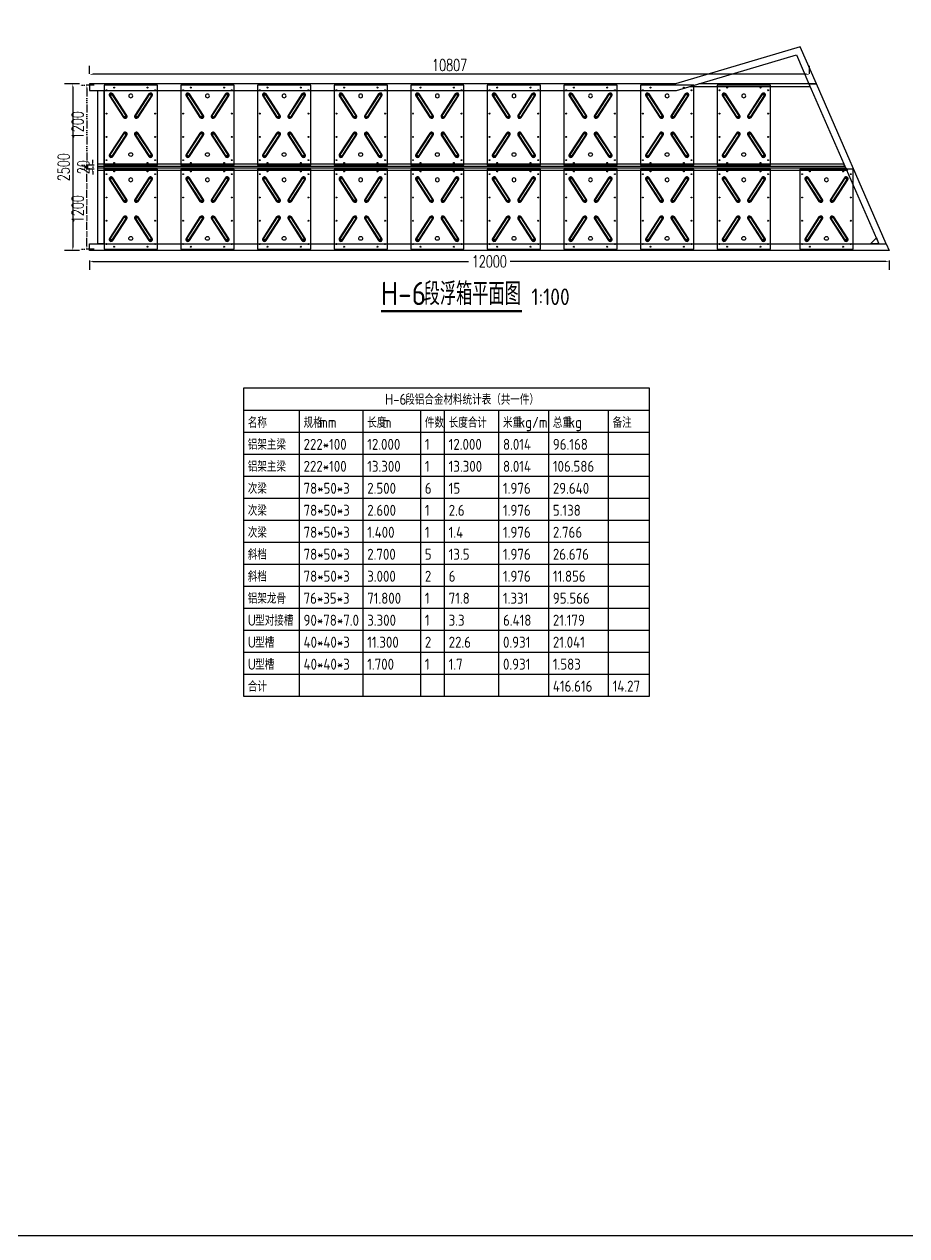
# Model space of a CAD drawing. Extents: x -89702 to 926017, y -610001 to -56924.
# Drawn here: x 137086 to 150332, y -610001 to -591804 of the extents above; entities that cross this region are included whole.
import ezdxf

# ---------------------------------------------------------------- set-up
doc = ezdxf.new("R2010")
doc.units = 0
doc.header["$LTSCALE"] = 10
doc.header["$MEASUREMENT"] = 0
doc.linetypes.add('ACAD_ISO14W100', pattern=[24, 12, -3, 0, -3, 0, -3, 0, -3])
for name, color, linetype in [('DIM_SYMB', 3, 'Continuous'), ('L-构造线', 6, 'Continuous'), ('PUB_DIM', 3, 'Continuous'), ('PUB_TAB', 7, 'Continuous'), ('PUB_TEXT', 7, 'Continuous'), ('W-FLOAT_BOWL浮筒', 253, 'Continuous'), ('W-STEEL_FRAME钢架', 3, 'Continuous'), ('浮箱U槽', 5, 'Continuous')]:
    doc.layers.add(name, color=color, linetype=linetype)
doc.styles.get("Standard").update_dxf_attribs({"font": 'gbenor.shx', "bigfont": 'gbcbig.shx'})
doc.styles.add('STANDARD_T3', font='simplex.shx', dxfattribs={"width": 0.7, "bigfont": 'gbcbig.shx'})
doc.dimstyles.new('W&&50', dxfattribs={"dimtxt": 175, "dimasz": 50, "dimexe": 125, "dimexo": 150, "dimgap": 50, "dimtad": 1, "dimdec": 0, "dimzin": 0, "dimdsep": 46, "dimtxsty": 'STANDARD_T3', "dimcen": 0.09, "dimclrd": 1, "dimclre": 1, "dimclrt": 7, "dimazin": 2, "dimtfac": 1, "dimtdec": 0, "dimtix": 1, "dimtmove": 2, "dimatfit": 3, "dimfxl": 0, "dimtolj": 1, "dimtzin": 0, "dimarcsym": 0})

# ---------------------------------------------------------------- blocks, each defined once
blk = doc.blocks.new('*D845')
at = {"layer": 'Defpoints', "color": 0, "transparency": 16777216}
for p in [(138067, -592555), (138067, -592701), (148874, -592701)]:
    blk.add_point(p, dxfattribs=at)
at = {"layer": 'W-STEEL_FRAME钢架', "color": 1, "lineweight": -2, "transparency": 16777216}
for p, q in [((138067, -592551), (138067, -592430)), ((148874, -592551), (148874, -592430)), ((148824, -592555), (138117, -592555))]:
    blk.add_line(p, q, dxfattribs=at)
at = {"layer": 'W-STEEL_FRAME钢架', "color": 1, "transparency": 16777216}
for points in [[(138117, -592547), (138117, -592564), (138067, -592555)], [(148824, -592547), (148824, -592564), (148874, -592555)]]:
    blk.add_solid(points, dxfattribs=at)
at = {"layer": 'W-STEEL_FRAME钢架', "color": 7, "transparency": 16777216, "insert": (143470, -592418), "char_height": 175, "attachment_point": 5, "style": 'STANDARD_T3'}
blk.add_mtext('\\A1;10807', dxfattribs=at)
blk = doc.blocks.new('*D886')
at = {"layer": 'Defpoints', "color": 0, "transparency": 16777216}
for p in [(138067, -595201), (150067, -595201), (150067, -595366)]:
    blk.add_point(p, dxfattribs=at)
at = {"layer": 'W-STEEL_FRAME钢架', "color": 1, "lineweight": -2, "transparency": 16777216}
for p, q in [((138067, -595351), (138067, -595491)), ((138117, -595366), (143754, -595366)), ((150017, -595366), (144379, -595366)), ((150067, -595351), (150067, -595491))]:
    blk.add_line(p, q, dxfattribs=at)
at = {"layer": 'W-STEEL_FRAME钢架', "color": 1, "transparency": 16777216}
for points in [[(138117, -595357), (138117, -595374), (138067, -595366)], [(150017, -595357), (150017, -595374), (150067, -595366)]]:
    blk.add_solid(points, dxfattribs=at)
at = {"layer": 'W-STEEL_FRAME钢架', "color": 7, "transparency": 16777216, "insert": (144067, -595366), "char_height": 175, "attachment_point": 5, "style": 'STANDARD_T3'}
blk.add_mtext('\\A1;12000', dxfattribs=at)
blk = doc.blocks.new('*D887')
at = {"layer": 'Defpoints', "color": 0, "transparency": 16777216}
for p in [(138067, -592701), (137815, -595201), (138067, -595201)]:
    blk.add_point(p, dxfattribs=at)
at = {"layer": 'W-STEEL_FRAME钢架', "color": 1, "lineweight": -2, "transparency": 16777216}
for p, q in [((137917, -592701), (137690, -592701)), ((137815, -592751), (137815, -595151)), ((137917, -595201), (137690, -595201))]:
    blk.add_line(p, q, dxfattribs=at)
at = {"layer": 'W-STEEL_FRAME钢架', "color": 1, "transparency": 16777216}
for points in [[(137806, -592751), (137823, -592751), (137815, -592701)], [(137806, -595151), (137823, -595151), (137815, -595201)]]:
    blk.add_solid(points, dxfattribs=at)
at = {"layer": 'W-STEEL_FRAME钢架', "color": 7, "transparency": 16777216, "insert": (137677, -593951), "char_height": 175, "attachment_point": 5, "rotation": 90, "style": 'STANDARD_T3'}
blk.add_mtext('\\A1;2500', dxfattribs=at)
blk = doc.blocks.new('fx1200')
for p, q in [((1200, 276), (0, 276)), ((0, 276), (0, -524)), ((121, 187), (116, 177)), ((128, 196), (121, 187)), ((126, 172), (129, 182)), ((139, 201), (128, 196)), ((129, 182), (136, 190)), ((131, 180), (137, 187)), ((136, 190), (145, 192)), ((137, 187), (145, 189)), ((153, 185), (137, 159)), ((150, 201), (139, 201)), ((145, 192), (155, 189)), ((145, 189), (153, 185)), ((159, 197), (150, 201)), ((159, 197), (153, 185)), ((153, 185), (477, -24)), ((478, -21), (155, 189)), ((483, -12), (159, 197)), ((1041, 197), (717, -12)), ((1045, 189), (722, -21)), ((723, -24), (1047, 185)), ((1052, 201), (1041, 197)), ((1047, 185), (1041, 197)), ((1045, 189), (1055, 192)), ((1047, 185), (1055, 189)), ((1047, 185), (1064, 159)), ((1063, 201), (1052, 201)), ((1055, 192), (1064, 190)), ((1055, 189), (1063, 187)), ((1072, 196), (1063, 201)), ((1063, 187), (1069, 180)), ((1064, 190), (1072, 182)), ((1080, 187), (1072, 196)), ((1072, 182), (1076, 172)), ((1084, 177), (1080, 187)), ((1200, -524), (1200, 276)), ((116, 177), (118, 165)), ((118, 165), (121, 155)), ((121, 155), (129, 147)), ((128, 162), (126, 172)), ((134, 155), (128, 162)), ((129, 172), (131, 180)), ((131, 164), (129, 172)), ((137, 159), (129, 147)), ((129, 147), (453, -63)), ((137, 159), (131, 164)), ((134, 155), (458, -56)), ((461, -53), (137, 159)), ((1064, 159), (741, -53)), ((742, -56), (1066, 155)), ((747, -63), (1071, 147)), ((1069, 164), (1064, 159)), ((1064, 159), (1071, 147)), ((1072, 162), (1066, 155)), ((1069, 180), (1071, 172)), ((1071, 172), (1069, 164)), ((1071, 147), (1079, 155)), ((1076, 172), (1072, 162)), ((1079, 155), (1084, 165)), ((1084, 165), (1084, 177)), ((132, -123), (134, -113)), ((134, -135), (132, -123)), ((134, -113), (140, -103)), ((140, -145), (134, -135)), ((140, -103), (150, -96)), ((150, -150), (140, -145)), ((150, -96), (161, -95)), ((161, -153), (150, -150)), ((161, -95), (171, -96)), ((171, -150), (161, -153)), ((171, -96), (180, -103)), ((180, -145), (171, -150)), ((180, -103), (187, -113)), ((187, -135), (180, -145)), ((187, -113), (188, -123)), ((188, -123), (187, -135)), ((461, -53), (453, -63)), ((453, -63), (464, -68)), ((464, -180), (453, -184)), ((467, -59), (458, -56)), ((461, -53), (477, -24)), ((469, -54), (461, -53)), ((464, -68), (475, -68)), ((475, -180), (464, -180)), ((478, -56), (467, -59)), ((475, -53), (469, -54)), ((482, -48), (475, -53)), ((475, -68), (485, -63)), ((485, -185), (475, -180)), ((483, -12), (477, -24)), ((477, -24), (482, -31)), ((478, -21), (485, -29)), ((485, -49), (478, -56)), ((482, -31), (485, -39)), ((485, -39), (482, -48)), ((491, -21), (483, -12)), ((485, -29), (488, -39)), ((488, -39), (485, -49)), ((485, -63), (493, -54)), ((496, -31), (491, -21)), ((493, -54), (496, -43)), ((496, -43), (496, -31)), ((709, -21), (704, -31)), ((704, -31), (704, -43)), ((704, -43), (707, -54)), ((707, -54), (715, -63)), ((717, -12), (709, -21)), ((712, -39), (715, -29)), ((715, -49), (712, -39)), ((715, -29), (722, -21)), ((723, -56), (715, -49)), ((715, -63), (725, -68)), ((725, -180), (715, -185)), ((717, -12), (723, -24)), ((717, -39), (718, -31)), ((718, -48), (717, -39)), ((718, -31), (723, -24)), ((725, -53), (718, -48)), ((741, -53), (723, -24)), ((733, -59), (723, -56)), ((733, -54), (725, -53)), ((725, -68), (736, -68)), ((736, -180), (725, -180)), ((741, -53), (733, -54)), ((742, -56), (733, -59)), ((736, -68), (747, -63)), ((747, -184), (736, -180)), ((741, -53), (747, -63)), ((1015, -113), (1012, -123)), ((1012, -123), (1015, -135)), ((1020, -103), (1015, -113)), ((1015, -135), (1020, -145)), ((1029, -96), (1020, -103)), ((1020, -145), (1029, -150)), ((1041, -95), (1029, -96)), ((1029, -150), (1041, -153)), ((1050, -96), (1041, -95)), ((1041, -153), (1050, -150)), ((1060, -103), (1050, -96)), ((1050, -150), (1060, -145)), ((1066, -113), (1060, -103)), ((1060, -145), (1066, -135)), ((1068, -123), (1066, -113)), ((1066, -135), (1068, -123)), ((453, -184), (129, -393)), ((458, -192), (134, -402)), ((137, -405), (461, -195)), ((477, -222), (153, -433)), ((155, -437), (478, -225)), ((159, -443), (483, -234)), ((453, -184), (461, -195)), ((458, -192), (467, -189)), ((461, -195), (469, -192)), ((461, -195), (477, -222)), ((467, -189), (478, -190)), ((469, -192), (475, -194)), ((475, -194), (482, -200)), ((482, -217), (477, -222)), ((477, -222), (483, -234)), ((478, -190), (485, -199)), ((485, -219), (478, -225)), ((482, -200), (485, -209)), ((485, -209), (482, -217)), ((483, -234), (491, -225)), ((493, -194), (485, -185)), ((485, -199), (488, -209)), ((488, -209), (485, -219)), ((491, -225), (496, -215)), ((496, -204), (493, -194)), ((496, -215), (496, -204)), ((707, -194), (704, -204)), ((704, -204), (704, -215)), ((704, -215), (709, -225)), ((715, -185), (707, -194)), ((709, -225), (717, -234)), ((712, -209), (715, -199)), ((715, -219), (712, -209)), ((715, -199), (723, -190)), ((722, -225), (715, -219)), ((717, -209), (718, -200)), ((718, -217), (717, -209)), ((723, -222), (717, -234)), ((717, -234), (1041, -443)), ((718, -200), (725, -194)), ((723, -222), (718, -217)), ((722, -225), (1045, -437)), ((723, -190), (733, -189)), ((741, -195), (723, -222)), ((1047, -433), (723, -222)), ((725, -194), (733, -192)), ((733, -189), (742, -192)), ((733, -192), (741, -195)), ((747, -184), (741, -195)), ((741, -195), (1064, -405)), ((1066, -402), (742, -192)), ((1071, -393), (747, -184)), ((0, -524), (1200, -524)), ((118, -412), (116, -423)), ((116, -423), (121, -435)), ((121, -402), (118, -412)), ((129, -393), (121, -402)), ((121, -435), (128, -443)), ((126, -420), (128, -410)), ((129, -430), (126, -420)), ((128, -410), (134, -402)), ((128, -443), (139, -448)), ((129, -393), (137, -405)), ((129, -420), (131, -412)), ((131, -428), (129, -420)), ((136, -437), (129, -430)), ((131, -412), (137, -405)), ((137, -433), (131, -428)), ((145, -438), (136, -437)), ((153, -433), (137, -405)), ((145, -435), (137, -433)), ((139, -448), (150, -448)), ((153, -433), (145, -435)), ((155, -437), (145, -438)), ((150, -448), (159, -443)), ((153, -433), (159, -443)), ((1041, -443), (1047, -433)), ((1041, -443), (1052, -448)), ((1055, -438), (1045, -437)), ((1047, -433), (1064, -405)), ((1055, -435), (1047, -433)), ((1052, -448), (1063, -448)), ((1063, -433), (1055, -435)), ((1064, -437), (1055, -438)), ((1069, -428), (1063, -433)), ((1063, -448), (1072, -443)), ((1071, -393), (1064, -405)), ((1064, -405), (1069, -412)), ((1072, -430), (1064, -437)), ((1066, -402), (1072, -410)), ((1069, -412), (1071, -420)), ((1071, -420), (1069, -428)), ((1079, -402), (1071, -393)), ((1072, -410), (1076, -420)), ((1076, -420), (1072, -430)), ((1072, -443), (1080, -435)), ((1084, -412), (1079, -402)), ((1080, -435), (1084, -423)), ((1084, -423), (1084, -412))]:
    blk.add_line(p, q)
for centre in [(75, 241), (425, 241), (775, 241), (1125, 241), (35, 126), (1165, 126), (35, -374), (75, -489), (425, -489), (775, -489), (1125, -489), (1165, -374)]:
    blk.add_circle(centre, 7)
blk = doc.blocks.new('*U815')
at = {"layer": 'W-FLOAT_BOWL浮筒', "rotation": 90.00000000101699}
for p in [(-124, 30), (-124, -1230)]:
    blk.add_blockref('fx1200', p, dxfattribs=at)
blk = doc.blocks.new('*U816')
at = {"layer": 'W-FLOAT_BOWL浮筒', "color": 0, "linetype": 'ByBlock', "lineweight": -2, "transparency": 16777216}
for p in [(0, 0), (1150, 0), (2300, 0), (3450, 0), (4600, 0), (5750, 0), (6900, 0), (8050, 0), (9200, 0)]:
    blk.add_blockref('*U815', p, dxfattribs=at)
blk = doc.blocks.new('*D890')
at = {"layer": 'Defpoints', "color": 0, "linetype": 'ACAD_ISO14W100', "transparency": 16777216}
for p in [(138026, -593981), (138286, -593981), (138286, -595181)]:
    blk.add_point(p, dxfattribs=at)
at = {"layer": 'PUB_DIM', "color": 1, "linetype": 'ACAD_ISO14W100', "lineweight": -2, "transparency": 16777216}
for p, q in [((138136, -593981), (137901, -593981)), ((138026, -595131), (138026, -594031)), ((138136, -595181), (137901, -595181))]:
    blk.add_line(p, q, dxfattribs=at)
at = {"layer": 'PUB_DIM', "color": 1, "linetype": 'ACAD_ISO14W100', "transparency": 16777216}
for points in [[(138017, -594031), (138034, -594031), (138026, -593981)], [(138017, -595131), (138034, -595131), (138026, -595181)]]:
    blk.add_solid(points, dxfattribs=at)
at = {"layer": 'PUB_DIM', "color": 7, "linetype": 'ACAD_ISO14W100', "transparency": 16777216, "insert": (137888, -594581), "char_height": 175, "attachment_point": 5, "rotation": 90, "style": 'STANDARD_T3'}
blk.add_mtext('\\A1;1200', dxfattribs=at)
blk = doc.blocks.new('*D891')
at = {"layer": 'Defpoints', "color": 0, "linetype": 'ACAD_ISO14W100', "transparency": 16777216}
for p in [(138286, -592721), (138026, -593921), (138286, -593921)]:
    blk.add_point(p, dxfattribs=at)
at = {"layer": 'PUB_DIM', "color": 1, "linetype": 'ACAD_ISO14W100', "lineweight": -2, "transparency": 16777216}
for p, q in [((138136, -592721), (137901, -592721)), ((138026, -592771), (138026, -593871)), ((138136, -593921), (137901, -593921))]:
    blk.add_line(p, q, dxfattribs=at)
at = {"layer": 'PUB_DIM', "color": 1, "linetype": 'ACAD_ISO14W100', "transparency": 16777216}
for points in [[(138017, -592771), (138034, -592771), (138026, -592721)], [(138017, -593871), (138034, -593871), (138026, -593921)]]:
    blk.add_solid(points, dxfattribs=at)
at = {"layer": 'PUB_DIM', "color": 7, "linetype": 'ACAD_ISO14W100', "transparency": 16777216, "insert": (137888, -593321), "char_height": 175, "attachment_point": 5, "rotation": 90, "style": 'STANDARD_T3'}
blk.add_mtext('\\A1;1200', dxfattribs=at)
blk = doc.blocks.new('*D998')
at = {"layer": 'Defpoints', "color": 0, "transparency": 16777216}
for p in [(138193, -593941), (138113, -593961), (138193, -593961)]:
    blk.add_point(p, dxfattribs=at)
at = {"layer": 'L-构造线', "color": 1, "lineweight": -2, "transparency": 16777216}
for p, q in [((138043, -593941), (137988, -593941)), ((138113, -593891), (138113, -593841)), ((138113, -593941), (138113, -593961)), ((138043, -593961), (137988, -593961)), ((138113, -594011), (138113, -594061))]:
    blk.add_line(p, q, dxfattribs=at)
at = {"layer": 'L-构造线', "color": 1, "transparency": 16777216}
for points in [[(138104, -593891), (138121, -593891), (138113, -593941)], [(138104, -594011), (138121, -594011), (138113, -593961)]]:
    blk.add_solid(points, dxfattribs=at)
at = {"layer": 'L-构造线', "color": 7, "transparency": 16777216, "insert": (137975, -593951), "char_height": 175, "attachment_point": 5, "rotation": 90, "style": 'STANDARD_T3'}
blk.add_mtext('\\A1;20', dxfattribs=at)

msp = doc.modelspace()

# ---------------------------------------------------------------- linework, layer by layer
at = {"color": 3}
for points in [[(138066.8, -592800.8), (146877.5, -592800.8), (148674.7, -592263.6), (148863.8, -592700.8), (148974.8, -592700.8)], [(146862.9, -592700.8), (138066.8, -592700.8), (138066.8, -592800.8)], [(148874, -592700.8), (148874, -592700.8), (148863.8, -592700.8)]]:
    msp.add_lwpolyline(points, dxfattribs=at)
at = {"color": 6}
msp.add_lwpolyline([(138192.8, -592800.8), (138282.8, -592800.8), (138282.8, -595100.8), (138192.8, -595100.8)], close=True, dxfattribs=at)
at = {"color": 1}
msp.add_lwpolyline([(149789.1, -595100.1), (149877.1, -595012.1), (149909.4, -595090.1), (149899.4, -595100.1)], close=True, dxfattribs=at)
at = {"color": 3}
msp.add_lwpolyline([(138066.8, -595100.8), (150023, -595100.5), (150066.8, -595200.8), (138066.8, -595200.8)], close=True, dxfattribs=at)
at = {"layer": 'DIM_SYMB', "color": 0, "const_width": 35}
msp.add_lwpolyline([(142439.7, -596111.2), (144558.8, -596111.2)], dxfattribs=at)
at = {"layer": 'L-构造线'}
msp.add_lwpolyline([(111175.6, -490906.1), (163556.4, -490906.1), (163556.4, -610000.5), (111175.6, -610000.5)], close=True, dxfattribs=at)
at = {"layer": 'PUB_TAB'}
msp.add_lwpolyline([(140375.6, -601894.5), (146469, -601894.5), (146469, -597271.5), (140375.6, -597271.5)], close=True, dxfattribs=at)
for points in [[(140375.6, -597601.7), (146469, -597601.7)], [(141212.1, -597601.7), (141212.1, -601894.5)], [(142167.4, -597601.7), (142167.4, -601894.5)], [(143032.4, -597601.7), (143032.4, -601894.5)], [(143390.3, -597601.7), (143390.3, -601894.5)], [(144205.8, -597601.7), (144205.8, -601894.5)], [(144953.9, -597601.7), (144953.9, -601894.5)], [(145851.1, -597601.7), (145851.1, -601894.5)], [(140375.6, -597931.9), (146469, -597931.9)], [(140375.6, -598262.1), (146469, -598262.1)], [(140375.6, -598592.3), (146469, -598592.3)], [(140375.6, -598922.6), (146469, -598922.6)], [(140375.6, -599252.8), (146469, -599252.8)], [(140375.6, -599583), (146469, -599583)], [(140375.6, -599913.2), (146469, -599913.2)], [(140375.6, -600243.4), (146469, -600243.4)], [(140375.6, -600573.6), (146469, -600573.6)], [(140375.6, -600903.8), (146469, -600903.8)], [(140375.6, -601234), (146469, -601234)], [(140375.6, -601564.3), (146469, -601564.3)]]:
    msp.add_lwpolyline(points, dxfattribs=at)
at = {"layer": 'W-STEEL_FRAME钢架'}
msp.add_lwpolyline([(148974.8, -592700.8), (148730.9, -592142.4), (146862.9, -592700.8)], dxfattribs=at)
at = {"layer": 'W-STEEL_FRAME钢架', "color": 6}
msp.add_lwpolyline([(149913.9, -595100.5), (150023, -595100.5), (148974.8, -592700.8), (148863.8, -592700.8)], close=True, dxfattribs=at)
at = {"layer": '浮箱U槽', "linetype": 'ByBlock'}
msp.add_lwpolyline([(147078.2, -592740.8), (148881.3, -592740.8), (148863.8, -592700.8), (147212, -592700.8)], dxfattribs=at)
for points in [[(149397.7, -593940.8), (138192.8, -593940.8), (138192.8, -593900.8), (149380.2, -593900.8)], [(149441.4, -594000.8), (138192.8, -594000.8), (138192.8, -593960.8), (149423.9, -593960.8)]]:
    msp.add_lwpolyline(points, close=True, dxfattribs=at)

# ---------------------------------------------------------------- block references
at = {"layer": 'W-FLOAT_BOWL浮筒', "color": 4, "linetype": 'ACAD_ISO14W100'}
msp.add_blockref('*U816', (138685.8, -593950.8), dxfattribs=at)
at = {"layer": 'W-FLOAT_BOWL浮筒', "rotation": 90.00000000101699}
msp.add_blockref('fx1200', (149002.4, -595180.8), dxfattribs=at)

# ---------------------------------------------------------------- texts
at = {"layer": 'PUB_TAB'}
for s, height, p in [('H-6', 165.11, (142501.9, -597519.2)), ('段铝合金材料统计表（共一件）', 159.251, (142804.6, -597519.2)), ('名称', 159.25, (140441.6, -597865.9)), ('规格', 159.25, (141278.1, -597865.9)), ('mm', 165.11, (141510, -597865.9)), ('长度', 159.25, (142233.5, -597865.9)), ('m', 165.1, (142465.3, -597865.9)), ('件数', 159.25, (143098.5, -597865.9)), ('长度合计', 159.25, (143456.3, -597865.9)), ('米重', 159.25, (144271.9, -597865.9)), ('kg/m', 165.11, (144503.7, -597865.9)), ('总重', 159.25, (145019.9, -597865.9)), ('kg', 165.11, (145251.7, -597865.9)), ('备注', 159.25, (145917.1, -597865.9)), ('铝架主梁', 159.25, (140441.6, -598196.1)), ('222*100', 165.11, (141278.1, -598196.1)), ('12.000', 165.11, (142233.5, -598196.1)), ('1', 165.1, (143098.5, -598196.1)), ('12.000', 165.11, (143456.3, -598196.1)), ('8.014', 165.11, (144271.9, -598196.1)), ('96.168', 165.11, (145019.9, -598196.1)), ('铝架主梁', 159.25, (140441.6, -598526.3)), ('222*100', 165.11, (141278.1, -598526.3)), ('13.300', 165.11, (142233.5, -598526.3)), ('1', 165.1, (143098.5, -598526.3)), ('13.300', 165.11, (143456.3, -598526.3)), ('8.014', 165.11, (144271.9, -598526.3)), ('106.586', 165.11, (145019.9, -598526.3)), ('次梁', 159.25, (140441.6, -598856.5)), ('78*50*3', 165.11, (141278.1, -598856.5)), ('2.500', 165.11, (142233.5, -598856.5)), ('6', 165.1, (143098.5, -598856.5)), ('15', 165.11, (143456.3, -598856.5)), ('1.976', 165.11, (144271.9, -598856.5)), ('29.640', 165.11, (145019.9, -598856.5)), ('次梁', 159.25, (140441.6, -599186.7)), ('78*50*3', 165.11, (141278.1, -599186.7)), ('2.600', 165.11, (142233.5, -599186.7)), ('1', 165.1, (143098.5, -599186.7)), ('2.6', 165.11, (143456.3, -599186.7)), ('1.976', 165.11, (144271.9, -599186.7)), ('5.138', 165.11, (145019.9, -599186.7)), ('次梁', 159.25, (140441.6, -599516.9)), ('78*50*3', 165.11, (141278.1, -599516.9)), ('1.400', 165.11, (142233.5, -599516.9)), ('1', 165.1, (143098.5, -599516.9)), ('1.4', 165.11, (143456.3, -599516.9)), ('1.976', 165.11, (144271.9, -599516.9)), ('2.766', 165.11, (145019.9, -599516.9)), ('斜档', 159.25, (140441.6, -599847.2)), ('78*50*3', 165.11, (141278.1, -599847.2)), ('2.700', 165.11, (142233.5, -599847.2)), ('5', 165.1, (143098.5, -599847.2)), ('13.5', 165.11, (143456.3, -599847.2)), ('1.976', 165.11, (144271.9, -599847.2)), ('26.676', 165.11, (145019.9, -599847.2)), ('斜档', 159.25, (140441.6, -600177.4)), ('78*50*3', 165.11, (141278.1, -600177.4)), ('3.000', 165.11, (142233.5, -600177.4)), ('2', 165.1, (143098.5, -600177.4)), ('6', 165.1, (143456.3, -600177.4)), ('1.976', 165.11, (144271.9, -600177.4)), ('11.856', 165.11, (145019.9, -600177.4)), ('铝架龙骨', 159.25, (140441.6, -600507.6)), ('76*35*3', 165.11, (141278.1, -600507.6)), ('71.800', 165.11, (142233.5, -600507.6)), ('1', 165.1, (143098.5, -600507.6)), ('71.8', 165.11, (143456.3, -600507.6)), ('1.331', 165.11, (144271.9, -600507.6)), ('95.566', 165.11, (145019.9, -600507.6)), ('U', 165.1, (140441.6, -600837.8)), ('型对接槽', 159.25, (140551.7, -600837.8)), ('90*78*7.0', 165.11, (141278.1, -600837.8)), ('3.300', 165.11, (142233.5, -600837.8)), ('1', 165.1, (143098.5, -600837.8)), ('3.3', 165.11, (143456.3, -600837.8)), ('6.418', 165.11, (144271.9, -600837.8)), ('21.179', 165.11, (145019.9, -600837.8)), ('U', 165.1, (140441.6, -601168)), ('型槽', 159.25, (140551.7, -601168)), ('40*40*3', 165.11, (141278.1, -601168)), ('11.300', 165.11, (142233.5, -601168)), ('2', 165.1, (143098.5, -601168)), ('22.6', 165.11, (143456.3, -601168)), ('0.931', 165.11, (144271.9, -601168)), ('21.041', 165.11, (145019.9, -601168)), ('U', 165.1, (140441.6, -601498.2)), ('型槽', 159.25, (140551.7, -601498.2)), ('40*40*3', 165.11, (141278.1, -601498.2)), ('1.700', 165.11, (142233.5, -601498.2)), ('1', 165.1, (143098.5, -601498.2)), ('1.7', 165.11, (143456.3, -601498.2)), ('0.931', 165.11, (144271.9, -601498.2)), ('1.583', 165.11, (145019.9, -601498.2)), ('合计', 159.25, (140441.6, -601828.4)), ('416.616', 165.11, (145019.9, -601828.4)), ('14.27', 165.11, (145917.1, -601828.4))]:
    msp.add_text(s, height=height, dxfattribs=at).set_placement(p)
at = {"layer": 'PUB_TEXT', "color": 7}
for s, height, p in [('H-6', 350, (142439.7, -596022.5)), ('段浮箱平面图', 337.59, (143081.4, -596022.5)), ('1:100', 250, (144698.8, -596022.5))]:
    msp.add_text(s, height=height, dxfattribs=at).set_placement(p)

# ---------------------------------------------------------------- dimensions: what is measured, and where the dimension line sits
at = {"layer": 'L-构造线'}
dim = msp.add_linear_dim(base=(138112.7, -593960.8), p1=(138192.8, -593940.8), p2=(138192.8, -593960.8), angle=90, dimstyle='W&&50', dxfattribs=at)
dim.commit()
dim.dimension.update_dxf_attribs({"geometry": '*D998', "text_midpoint": (137975.2, -593950.8)})
at = {"layer": 'PUB_DIM', "color": 1, "linetype": 'ACAD_ISO14W100'}
for base, p1, p2, picture, middle in [((138025.7, -593920.8), (138285.8, -592720.8), (138285.8, -593920.8), '*D891', (137888.2, -593320.8)), ((138025.7, -593980.8), (138285.8, -595180.8), (138285.8, -593980.8), '*D890', (137888.2, -594580.8))]:
    dim = msp.add_linear_dim(base=base, p1=p1, p2=p2, angle=90, dimstyle='W&&50', dxfattribs=at)
    dim.commit()
    dim.dimension.update_dxf_attribs({"geometry": picture, "text_midpoint": middle})
at = {"layer": 'W-STEEL_FRAME钢架'}
dim = msp.add_linear_dim(base=(138066.8, -592555.4), p1=(148874, -592700.8), p2=(138066.8, -592700.8), dimstyle='W&&50', dxfattribs=at)
dim.commit()
dim.dimension.update_dxf_attribs({"geometry": '*D845', "text_midpoint": (143470.4, -592417.9)})
dim = msp.add_linear_dim(base=(137814.8, -595200.8), p1=(138066.8, -592700.8), p2=(138066.8, -595200.8), angle=90, dimstyle='W&&50', dxfattribs=at)
dim.commit()
dim.dimension.update_dxf_attribs({"geometry": '*D887', "text_midpoint": (137677.3, -593950.8)})
dim = msp.add_linear_dim(base=(150066.8, -595365.6), p1=(138066.8, -595200.8), p2=(150066.8, -595200.8), angle=360, dimstyle='W&&50', dxfattribs=at)
dim.commit()
dim.dimension.update_dxf_attribs({"geometry": '*D886', "text_midpoint": (144066.8, -595365.6), "dimtype": 129})

doc.saveas('drawing.dxf')
